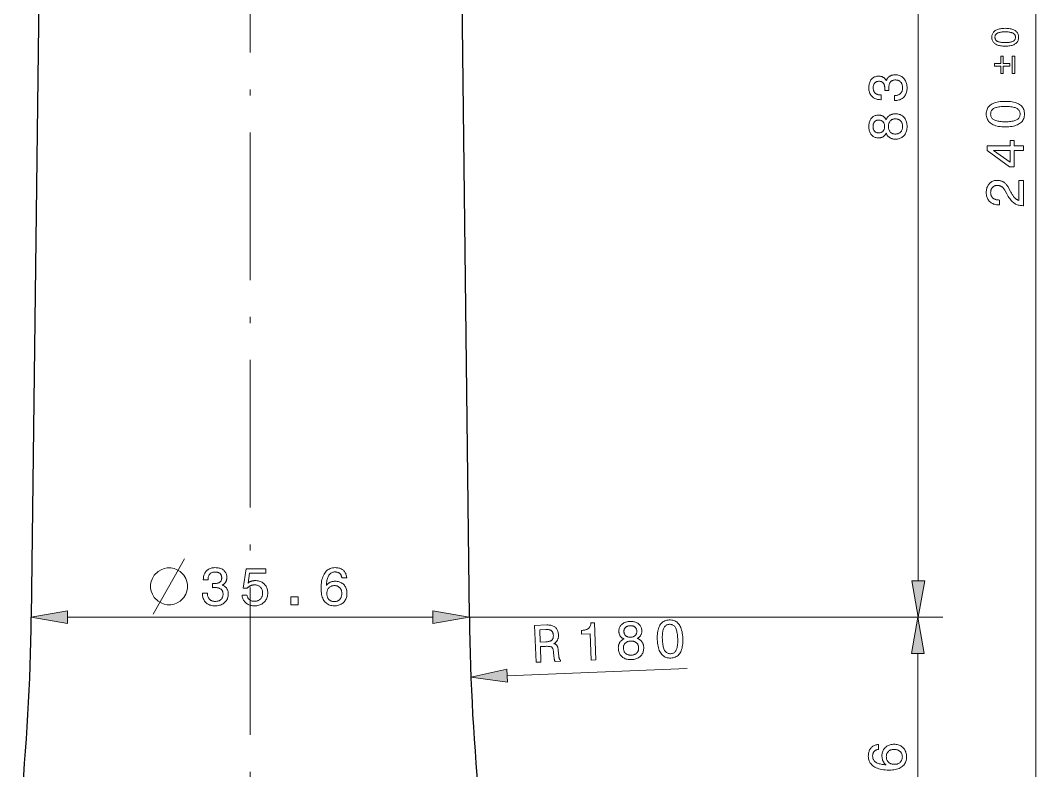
# Model space of a CAD drawing. Extents: x 0 to 297, y 0 to 562.
# Drawn here: x 133.8 to 216.3, y 188.7 to 249.7 of the extents above; entities that cross this region are included whole.
import ezdxf

# ---------------------------------------------------------------- set-up
doc = ezdxf.new("R2010")
doc.units = 0
doc.linetypes.add('DASHDOT', pattern=[18.5, 12, -3, 0.5, -3])

msp = doc.modelspace()

# ---------------------------------------------------------------- linework, layer by layer
at = {"color": 7, "linetype": 'DASHDOT', "lineweight": 13}
msp.add_line((152.481, 370.083), (152.481, 119.503), dxfattribs=at)
at = {"color": 7, "lineweight": 13}
for p, q in [((216.307, 128.124), (216.307, 362.215)), ((206.766, 204.124), (206.766, 281.215)), ((137.636, 201.17), (167.327, 201.17)), ((170.281, 201.17), (208.766, 201.17)), ((170.281, 201.17), (208.725, 201.17)), ((206.725, 178.124), (206.725, 198.215))]:
    msp.add_line(p, q, dxfattribs=at)
at = {"color": 7, "lineweight": 30}
for p, q in [((135.681, 284.17), (134.681, 201.17)), ((169.281, 284.17), (170.281, 201.17))]:
    msp.add_line(p, q, dxfattribs=at)
at = {"color": 7, "lineweight": 13, "ltscale": 0.366083}
msp.add_line((173.359, 196.401), (187.991, 196.975), dxfattribs=at)
at = {"color": 7, "lineweight": 13}
for points in [[(213.833, 247.6), (213.729, 247.602), (213.63, 247.608), (213.536, 247.617), (213.447, 247.63), (213.363, 247.647), (213.285, 247.667), (213.211, 247.691), (213.143, 247.719), (213.08, 247.751), (213.022, 247.786), (212.969, 247.825), (212.921, 247.867), (212.88, 247.913), (212.844, 247.962), (212.813, 248.015), (212.788, 248.07), (212.768, 248.13), (212.755, 248.192), (212.746, 248.258), (212.743, 248.328), (212.746, 248.398), (212.754, 248.464), (212.768, 248.527), (212.788, 248.587), (212.812, 248.643), (212.843, 248.695), (212.879, 248.744), (212.92, 248.79), (212.967, 248.832), (213.019, 248.87), (213.077, 248.905), (213.14, 248.936), (213.208, 248.964), (213.282, 248.988), (213.361, 249.008), (213.445, 249.025), (213.534, 249.037), (213.628, 249.047), (213.728, 249.052), (213.833, 249.054), (213.937, 249.052), (214.036, 249.047), (214.13, 249.037), (214.219, 249.025), (214.303, 249.008), (214.381, 248.988), (214.455, 248.964), (214.523, 248.936), (214.585, 248.905), (214.643, 248.87), (214.695, 248.832), (214.742, 248.79), (214.783, 248.744), (214.818, 248.695), (214.849, 248.643), (214.873, 248.587), (214.893, 248.527), (214.906, 248.464), (214.914, 248.398), (214.917, 248.328), (214.914, 248.258), (214.906, 248.192), (214.892, 248.13), (214.873, 248.07), (214.848, 248.015), (214.818, 247.962), (214.782, 247.913), (214.741, 247.867), (214.694, 247.825), (214.641, 247.786), (214.584, 247.751), (214.521, 247.719), (214.453, 247.691), (214.379, 247.667), (214.301, 247.647), (214.218, 247.63), (214.129, 247.617), (214.035, 247.608), (213.937, 247.602)], [(213.833, 247.89), (213.917, 247.891), (213.997, 247.894), (214.072, 247.899), (214.142, 247.907), (214.208, 247.916), (214.27, 247.928), (214.326, 247.942), (214.378, 247.958), (214.425, 247.976), (214.468, 247.996), (214.506, 248.018), (214.54, 248.043), (214.571, 248.07), (214.597, 248.1), (214.619, 248.132), (214.637, 248.166), (214.651, 248.203), (214.661, 248.242), (214.667, 248.284), (214.669, 248.328), (214.667, 248.372), (214.661, 248.414), (214.651, 248.453), (214.637, 248.49), (214.62, 248.524), (214.598, 248.556), (214.572, 248.586), (214.542, 248.613), (214.508, 248.637), (214.47, 248.659), (214.428, 248.679), (214.381, 248.697), (214.329, 248.712), (214.272, 248.726), (214.211, 248.737), (214.145, 248.747), (214.074, 248.754), (213.998, 248.759), (213.918, 248.762), (213.833, 248.763), (213.747, 248.762), (213.666, 248.759), (213.59, 248.754), (213.519, 248.747), (213.453, 248.737), (213.391, 248.726), (213.335, 248.712), (213.283, 248.697), (213.236, 248.679), (213.194, 248.659), (213.156, 248.637), (213.122, 248.613), (213.092, 248.586), (213.066, 248.556), (213.044, 248.524), (213.026, 248.49), (213.012, 248.453), (213.002, 248.414), (212.996, 248.372), (212.994, 248.328), (212.996, 248.284), (213.002, 248.242), (213.012, 248.203), (213.027, 248.166), (213.045, 248.132), (213.067, 248.1), (213.093, 248.07), (213.123, 248.043), (213.158, 248.018), (213.196, 247.996), (213.238, 247.976), (213.286, 247.958), (213.338, 247.942), (213.394, 247.928), (213.456, 247.916), (213.522, 247.907), (213.592, 247.899), (213.668, 247.894), (213.748, 247.891)], [(214.199, 245.984), (213.675, 245.984), (213.675, 245.385), (213.47, 245.385), (213.47, 245.984), (212.95, 245.984), (212.95, 246.192), (213.47, 246.192), (213.47, 246.792), (213.675, 246.792), (213.675, 246.192), (214.199, 246.192)], [(214.404, 245.385), (214.404, 246.792), (214.612, 246.792), (214.612, 245.385)], [(204.826, 243.179), (204.826, 243.578), (204.887, 243.581), (204.946, 243.587), (205.002, 243.596), (205.056, 243.609), (205.106, 243.625), (205.154, 243.644), (205.199, 243.666), (205.24, 243.691), (205.28, 243.72), (205.316, 243.752), (205.349, 243.787), (205.378, 243.824), (205.404, 243.864), (205.427, 243.907), (205.446, 243.953), (205.462, 244.001), (205.474, 244.052), (205.483, 244.106), (205.488, 244.162), (205.49, 244.221), (205.488, 244.279), (205.483, 244.334), (205.475, 244.387), (205.464, 244.437), (205.45, 244.485), (205.433, 244.53), (205.412, 244.573), (205.388, 244.613), (205.362, 244.651), (205.332, 244.686), (205.299, 244.718), (205.264, 244.747), (205.226, 244.772), (205.186, 244.794), (205.144, 244.813), (205.099, 244.828), (205.052, 244.84), (205.003, 244.849), (204.951, 244.854), (204.897, 244.855), (204.848, 244.854), (204.801, 244.849), (204.757, 244.84), (204.714, 244.829), (204.674, 244.814), (204.636, 244.795), (204.6, 244.773), (204.567, 244.748), (204.535, 244.72), (204.506, 244.688), (204.48, 244.653), (204.456, 244.615), (204.435, 244.575), (204.416, 244.532), (204.401, 244.486), (204.388, 244.438), (204.379, 244.387), (204.372, 244.333), (204.367, 244.276), (204.366, 244.217), (204.366, 244.208), (204.366, 244.2), (204.366, 244.191), (204.366, 244.182), (204.366, 244.173), (204.367, 244.165), (204.367, 244.156), (204.367, 244.147), (204.368, 244.137), (204.368, 244.128), (204.369, 244.119), (204.369, 244.108), (204.37, 244.098), (204.37, 244.086), (204.371, 244.074), (204.371, 244.062), (204.372, 244.049), (204.373, 244.035), (204.374, 244.021), (204.374, 244.006), (204.035, 244.006), (204.035, 244.015), (204.036, 244.024), (204.036, 244.033), (204.036, 244.042), (204.037, 244.051), (204.037, 244.06), (204.037, 244.069), (204.038, 244.077), (204.038, 244.086), (204.038, 244.094), (204.038, 244.103), (204.039, 244.111), (204.039, 244.119), (204.039, 244.127), (204.039, 244.135), (204.039, 244.143), (204.039, 244.15), (204.039, 244.158), (204.039, 244.165), (204.039, 244.172), (204.038, 244.229), (204.035, 244.283), (204.029, 244.333), (204.021, 244.381), (204.01, 244.426), (203.998, 244.467), (203.983, 244.506), (203.966, 244.541), (203.946, 244.574), (203.924, 244.604), (203.9, 244.63), (203.873, 244.654), (203.844, 244.675), (203.813, 244.693), (203.779, 244.709), (203.743, 244.721), (203.704, 244.731), (203.663, 244.738), (203.619, 244.742), (203.573, 244.744), (203.529, 244.742), (203.486, 244.738), (203.446, 244.732), (203.408, 244.722), (203.372, 244.71), (203.338, 244.695), (203.306, 244.677), (203.276, 244.657), (203.249, 244.634), (203.223, 244.608), (203.2, 244.579), (203.179, 244.549), (203.161, 244.515), (203.145, 244.48), (203.132, 244.442), (203.121, 244.402), (203.112, 244.359), (203.106, 244.314), (203.102, 244.267), (203.101, 244.217), (203.103, 244.161), (203.108, 244.108), (203.116, 244.057), (203.127, 244.009), (203.142, 243.965), (203.159, 243.922), (203.181, 243.883), (203.205, 243.846), (203.233, 243.812), (203.263, 243.781), (203.297, 243.753), (203.334, 243.728), (203.374, 243.706), (203.418, 243.686), (203.464, 243.67), (203.513, 243.657), (203.565, 243.646), (203.62, 243.639), (203.679, 243.634), (203.74, 243.633), (203.74, 243.249), (203.71, 243.249), (203.624, 243.252), (203.541, 243.259), (203.462, 243.272), (203.386, 243.29), (203.314, 243.313), (203.246, 243.341), (203.181, 243.375), (203.12, 243.413), (203.062, 243.457), (203.008, 243.505), (202.959, 243.558), (202.914, 243.615), (202.875, 243.675), (202.841, 243.739), (202.812, 243.806), (202.789, 243.877), (202.77, 243.951), (202.757, 244.029), (202.749, 244.111), (202.747, 244.196), (202.749, 244.285), (202.755, 244.371), (202.766, 244.453), (202.781, 244.53), (202.8, 244.604), (202.824, 244.673), (202.851, 244.738), (202.883, 244.799), (202.919, 244.856), (202.96, 244.908), (203.004, 244.956), (203.052, 244.999), (203.103, 245.037), (203.157, 245.07), (203.215, 245.098), (203.276, 245.121), (203.341, 245.138), (203.408, 245.151), (203.48, 245.159), (203.554, 245.161), (203.597, 245.16), (203.639, 245.157), (203.679, 245.153), (203.718, 245.146), (203.756, 245.137), (203.792, 245.127), (203.827, 245.114), (203.861, 245.1), (203.894, 245.083), (203.925, 245.065), (203.955, 245.045), (203.984, 245.023), (204.011, 244.999), (204.037, 244.974), (204.061, 244.946), (204.083, 244.917), (204.105, 244.886), (204.124, 244.853), (204.143, 244.818), (204.159, 244.782), (204.178, 244.829), (204.199, 244.874), (204.221, 244.917), (204.246, 244.957), (204.273, 244.995), (204.301, 245.031), (204.332, 245.064), (204.364, 245.095), (204.399, 245.123), (204.436, 245.15), (204.474, 245.173), (204.514, 245.195), (204.556, 245.214), (204.599, 245.23), (204.645, 245.244), (204.692, 245.255), (204.741, 245.264), (204.791, 245.27), (204.843, 245.274), (204.897, 245.275), (204.982, 245.272), (205.063, 245.263), (205.141, 245.248), (205.216, 245.228), (205.287, 245.201), (205.354, 245.169), (205.419, 245.13), (205.479, 245.086), (205.537, 245.036), (205.591, 244.98), (205.641, 244.919), (205.685, 244.854), (205.724, 244.785), (205.758, 244.713), (205.787, 244.636), (205.81, 244.556), (205.829, 244.472), (205.842, 244.384), (205.85, 244.292), (205.852, 244.196), (205.85, 244.105), (205.841, 244.018), (205.828, 243.934), (205.809, 243.855), (205.784, 243.779), (205.754, 243.707), (205.719, 243.638), (205.678, 243.574), (205.632, 243.513), (205.58, 243.456), (205.524, 243.403), (205.464, 243.356), (205.401, 243.315), (205.334, 243.279), (205.263, 243.249), (205.189, 243.224), (205.111, 243.204), (205.029, 243.191), (204.944, 243.182), (204.855, 243.179)], [(213.844, 241.037), (213.695, 241.04), (213.554, 241.048), (213.42, 241.061), (213.293, 241.08), (213.173, 241.104), (213.061, 241.133), (212.956, 241.168), (212.859, 241.207), (212.768, 241.253), (212.685, 241.303), (212.61, 241.359), (212.542, 241.419), (212.482, 241.484), (212.431, 241.554), (212.387, 241.629), (212.351, 241.709), (212.324, 241.794), (212.304, 241.883), (212.292, 241.978), (212.288, 242.077), (212.292, 242.177), (212.304, 242.272), (212.323, 242.362), (212.351, 242.447), (212.386, 242.527), (212.43, 242.602), (212.481, 242.672), (212.54, 242.737), (212.607, 242.797), (212.682, 242.852), (212.765, 242.901), (212.855, 242.946), (212.952, 242.985), (213.057, 243.02), (213.17, 243.048), (213.289, 243.072), (213.417, 243.09), (213.552, 243.103), (213.694, 243.111), (213.844, 243.114), (213.993, 243.111), (214.135, 243.103), (214.269, 243.09), (214.396, 243.072), (214.516, 243.048), (214.628, 243.02), (214.732, 242.985), (214.829, 242.946), (214.919, 242.901), (215.001, 242.852), (215.076, 242.797), (215.142, 242.737), (215.201, 242.672), (215.252, 242.602), (215.295, 242.527), (215.33, 242.447), (215.358, 242.362), (215.377, 242.272), (215.389, 242.177), (215.393, 242.077), (215.389, 241.978), (215.377, 241.883), (215.358, 241.794), (215.33, 241.709), (215.295, 241.629), (215.251, 241.554), (215.2, 241.484), (215.141, 241.419), (215.074, 241.359), (214.999, 241.303), (214.916, 241.253), (214.827, 241.207), (214.729, 241.168), (214.625, 241.133), (214.513, 241.104), (214.394, 241.08), (214.267, 241.061), (214.133, 241.048), (213.992, 241.04)], [(213.844, 241.451), (213.964, 241.452), (214.078, 241.457), (214.186, 241.464), (214.286, 241.475), (214.38, 241.489), (214.468, 241.505), (214.549, 241.525), (214.623, 241.548), (214.69, 241.574), (214.751, 241.602), (214.806, 241.634), (214.855, 241.67), (214.898, 241.709), (214.935, 241.751), (214.967, 241.797), (214.993, 241.846), (215.013, 241.899), (215.027, 241.955), (215.036, 242.014), (215.039, 242.077), (215.036, 242.14), (215.028, 242.2), (215.013, 242.256), (214.993, 242.308), (214.968, 242.357), (214.937, 242.403), (214.9, 242.445), (214.857, 242.484), (214.808, 242.519), (214.754, 242.55), (214.694, 242.578), (214.627, 242.604), (214.553, 242.626), (214.472, 242.645), (214.384, 242.661), (214.29, 242.675), (214.189, 242.685), (214.08, 242.693), (213.965, 242.697), (213.844, 242.699), (213.721, 242.697), (213.606, 242.693), (213.498, 242.685), (213.396, 242.675), (213.301, 242.661), (213.213, 242.645), (213.132, 242.626), (213.058, 242.604), (212.991, 242.578), (212.931, 242.55), (212.877, 242.519), (212.828, 242.484), (212.786, 242.445), (212.749, 242.403), (212.717, 242.357), (212.692, 242.308), (212.672, 242.256), (212.658, 242.2), (212.649, 242.14), (212.646, 242.077), (212.649, 242.014), (212.658, 241.955), (212.672, 241.899), (212.692, 241.846), (212.718, 241.797), (212.75, 241.751), (212.787, 241.709), (212.83, 241.67), (212.879, 241.634), (212.934, 241.602), (212.995, 241.574), (213.062, 241.548), (213.137, 241.525), (213.218, 241.505), (213.305, 241.489), (213.4, 241.475), (213.501, 241.464), (213.608, 241.457), (213.723, 241.452)], [(204.151, 240.534), (204.132, 240.495), (204.112, 240.458), (204.091, 240.424), (204.068, 240.391), (204.044, 240.36), (204.019, 240.332), (203.992, 240.305), (203.964, 240.28), (203.935, 240.257), (203.904, 240.236), (203.872, 240.218), (203.839, 240.201), (203.804, 240.186), (203.768, 240.173), (203.73, 240.162), (203.691, 240.153), (203.651, 240.146), (203.609, 240.141), (203.565, 240.138), (203.521, 240.137), (203.453, 240.14), (203.388, 240.148), (203.326, 240.161), (203.266, 240.179), (203.209, 240.202), (203.154, 240.23), (203.102, 240.264), (203.053, 240.303), (203.006, 240.346), (202.962, 240.396), (202.921, 240.449), (202.884, 240.505), (202.852, 240.565), (202.824, 240.627), (202.801, 240.693), (202.781, 240.762), (202.766, 240.834), (202.755, 240.909), (202.749, 240.988), (202.747, 241.069), (202.749, 241.151), (202.755, 241.23), (202.766, 241.305), (202.781, 241.377), (202.801, 241.446), (202.824, 241.512), (202.852, 241.575), (202.884, 241.634), (202.921, 241.69), (202.962, 241.743), (203.006, 241.791), (203.053, 241.835), (203.102, 241.873), (203.154, 241.907), (203.209, 241.935), (203.266, 241.958), (203.326, 241.976), (203.388, 241.989), (203.453, 241.996), (203.521, 241.999), (203.566, 241.998), (203.61, 241.995), (203.652, 241.99), (203.693, 241.983), (203.732, 241.975), (203.77, 241.964), (203.806, 241.951), (203.841, 241.937), (203.874, 241.92), (203.906, 241.902), (203.937, 241.881), (203.966, 241.859), (203.994, 241.834), (204.02, 241.808), (204.046, 241.779), (204.069, 241.748), (204.092, 241.715), (204.113, 241.681), (204.133, 241.644), (204.151, 241.605), (204.17, 241.653), (204.192, 241.698), (204.215, 241.742), (204.241, 241.783), (204.268, 241.821), (204.298, 241.857), (204.329, 241.891), (204.363, 241.922), (204.398, 241.95), (204.436, 241.977), (204.475, 242.001), (204.516, 242.022), (204.558, 242.041), (204.603, 242.057), (204.649, 242.071), (204.697, 242.082), (204.746, 242.091), (204.798, 242.097), (204.851, 242.101), (204.906, 242.102), (204.99, 242.099), (205.072, 242.091), (205.149, 242.077), (205.223, 242.057), (205.294, 242.032), (205.361, 242.002), (205.425, 241.965), (205.485, 241.923), (205.542, 241.876), (205.595, 241.823), (205.644, 241.765), (205.688, 241.703), (205.726, 241.638), (205.76, 241.568), (205.788, 241.495), (205.811, 241.417), (205.829, 241.336), (205.842, 241.251), (205.85, 241.162), (205.852, 241.069), (205.85, 240.976), (205.842, 240.887), (205.829, 240.802), (205.811, 240.721), (205.788, 240.644), (205.76, 240.57), (205.726, 240.501), (205.688, 240.436), (205.644, 240.374), (205.595, 240.316), (205.542, 240.264), (205.485, 240.216), (205.425, 240.175), (205.361, 240.138), (205.294, 240.108), (205.223, 240.083), (205.149, 240.063), (205.072, 240.049), (204.99, 240.041), (204.906, 240.038), (204.851, 240.039), (204.798, 240.043), (204.746, 240.049), (204.697, 240.058), (204.649, 240.07), (204.603, 240.083), (204.558, 240.1), (204.516, 240.118), (204.475, 240.14), (204.436, 240.164), (204.398, 240.19), (204.363, 240.219), (204.329, 240.25), (204.298, 240.283), (204.268, 240.319), (204.241, 240.357), (204.215, 240.398), (204.192, 240.441), (204.17, 240.486)], [(203.554, 240.548), (203.596, 240.55), (203.637, 240.554), (203.676, 240.561), (203.713, 240.571), (203.748, 240.584), (203.782, 240.6), (203.814, 240.618), (203.844, 240.639), (203.873, 240.664), (203.9, 240.691), (203.925, 240.72), (203.947, 240.751), (203.967, 240.785), (203.984, 240.82), (203.998, 240.856), (204.01, 240.895), (204.019, 240.936), (204.026, 240.978), (204.029, 241.023), (204.031, 241.069), (204.029, 241.116), (204.026, 241.161), (204.019, 241.203), (204.01, 241.244), (203.998, 241.283), (203.984, 241.32), (203.967, 241.356), (203.947, 241.389), (203.925, 241.42), (203.9, 241.45), (203.873, 241.477), (203.844, 241.501), (203.814, 241.522), (203.782, 241.541), (203.748, 241.556), (203.713, 241.569), (203.676, 241.579), (203.637, 241.586), (203.596, 241.591), (203.554, 241.592), (203.512, 241.591), (203.472, 241.586), (203.434, 241.579), (203.397, 241.57), (203.362, 241.557), (203.329, 241.542), (203.298, 241.524), (203.269, 241.503), (203.242, 241.479), (203.216, 241.453), (203.193, 241.424), (203.172, 241.393), (203.153, 241.36), (203.137, 241.325), (203.123, 241.287), (203.112, 241.248), (203.104, 241.206), (203.098, 241.163), (203.094, 241.117), (203.093, 241.069), (203.094, 241.022), (203.098, 240.976), (203.104, 240.933), (203.112, 240.892), (203.123, 240.853), (203.137, 240.815), (203.153, 240.78), (203.172, 240.747), (203.193, 240.716), (203.216, 240.688), (203.242, 240.661), (203.269, 240.637), (203.298, 240.617), (203.329, 240.598), (203.362, 240.583), (203.397, 240.571), (203.434, 240.561), (203.472, 240.554), (203.512, 240.55)], [(204.897, 240.454), (204.951, 240.455), (205.002, 240.46), (205.051, 240.468), (205.098, 240.48), (205.143, 240.495), (205.185, 240.513), (205.225, 240.535), (205.262, 240.559), (205.297, 240.588), (205.33, 240.619), (205.361, 240.653), (205.388, 240.69), (205.412, 240.729), (205.432, 240.77), (205.45, 240.814), (205.464, 240.861), (205.475, 240.909), (205.483, 240.96), (205.488, 241.013), (205.49, 241.069), (205.488, 241.125), (205.483, 241.179), (205.475, 241.23), (205.464, 241.279), (205.45, 241.326), (205.432, 241.37), (205.412, 241.411), (205.388, 241.45), (205.361, 241.487), (205.33, 241.521), (205.297, 241.553), (205.262, 241.581), (205.225, 241.606), (205.185, 241.627), (205.143, 241.645), (205.098, 241.66), (205.051, 241.672), (205.002, 241.68), (204.951, 241.685), (204.897, 241.687), (204.847, 241.685), (204.799, 241.68), (204.754, 241.672), (204.71, 241.661), (204.669, 241.646), (204.629, 241.628), (204.592, 241.606), (204.557, 241.582), (204.524, 241.554), (204.494, 241.522), (204.465, 241.488), (204.44, 241.452), (204.418, 241.413), (204.398, 241.371), (204.382, 241.327), (204.369, 241.28), (204.358, 241.231), (204.351, 241.18), (204.346, 241.126), (204.345, 241.069), (204.346, 241.013), (204.351, 240.959), (204.358, 240.908), (204.369, 240.859), (204.382, 240.813), (204.398, 240.769), (204.418, 240.728), (204.44, 240.689), (204.465, 240.652), (204.494, 240.618), (204.524, 240.587), (204.557, 240.559), (204.592, 240.534), (204.629, 240.513), (204.669, 240.495), (204.71, 240.48), (204.754, 240.468), (204.799, 240.46), (204.847, 240.455)], [(215.307, 239.117), (214.565, 239.117), (214.565, 237.799), (214.185, 237.799), (212.374, 239.113), (212.374, 239.505), (214.219, 239.505), (214.219, 239.933), (214.565, 239.933), (214.565, 239.505), (215.307, 239.505)], [(214.219, 238.162), (214.219, 239.117), (212.876, 239.117)], [(215.307, 234.628), (215.294, 234.628), (215.207, 234.63), (215.122, 234.637), (215.04, 234.647), (214.962, 234.661), (214.886, 234.68), (214.813, 234.703), (214.743, 234.73), (214.676, 234.761), (214.612, 234.796), (214.551, 234.835), (214.491, 234.88), (214.432, 234.931), (214.372, 234.989), (214.313, 235.054), (214.254, 235.125), (214.195, 235.203), (214.136, 235.287), (214.077, 235.379), (214.018, 235.477), (213.96, 235.581), (213.82, 235.836), (213.795, 235.881), (213.769, 235.923), (213.743, 235.963), (213.716, 236), (213.688, 236.035), (213.66, 236.067), (213.631, 236.097), (213.602, 236.124), (213.572, 236.149), (213.541, 236.172), (213.51, 236.192), (213.477, 236.21), (213.443, 236.225), (213.409, 236.239), (213.373, 236.251), (213.336, 236.26), (213.298, 236.268), (213.259, 236.273), (213.219, 236.276), (213.177, 236.277), (213.131, 236.275), (213.086, 236.27), (213.043, 236.262), (213.002, 236.251), (212.962, 236.236), (212.925, 236.218), (212.889, 236.197), (212.855, 236.172), (212.823, 236.145), (212.793, 236.114), (212.765, 236.08), (212.74, 236.044), (212.718, 236.006), (212.699, 235.965), (212.683, 235.923), (212.67, 235.878), (212.659, 235.831), (212.652, 235.781), (212.648, 235.73), (212.646, 235.676), (212.648, 235.623), (212.654, 235.572), (212.663, 235.523), (212.676, 235.477), (212.693, 235.433), (212.713, 235.391), (212.737, 235.352), (212.765, 235.315), (212.796, 235.28), (212.832, 235.247), (212.87, 235.217), (212.911, 235.191), (212.956, 235.167), (213.002, 235.147), (213.052, 235.129), (213.104, 235.115), (213.16, 235.104), (213.218, 235.096), (213.278, 235.092), (213.342, 235.09), (213.378, 235.09), (213.378, 234.698), (213.317, 234.698), (213.224, 234.701), (213.135, 234.709), (213.05, 234.722), (212.969, 234.741), (212.891, 234.765), (212.818, 234.795), (212.749, 234.83), (212.684, 234.871), (212.622, 234.917), (212.565, 234.968), (212.512, 235.024), (212.465, 235.083), (212.424, 235.147), (212.388, 235.214), (212.357, 235.286), (212.332, 235.361), (212.313, 235.44), (212.299, 235.522), (212.291, 235.609), (212.288, 235.699), (212.29, 235.786), (212.298, 235.87), (212.31, 235.95), (212.327, 236.026), (212.349, 236.1), (212.377, 236.17), (212.409, 236.236), (212.446, 236.299), (212.488, 236.359), (212.534, 236.415), (212.585, 236.467), (212.639, 236.513), (212.696, 236.554), (212.756, 236.59), (212.82, 236.62), (212.886, 236.644), (212.955, 236.664), (213.028, 236.677), (213.103, 236.685), (213.182, 236.688), (213.243, 236.687), (213.303, 236.682), (213.361, 236.674), (213.417, 236.662), (213.472, 236.648), (213.526, 236.63), (213.578, 236.61), (213.628, 236.586), (213.677, 236.558), (213.725, 236.528), (213.77, 236.494), (213.815, 236.457), (213.859, 236.417), (213.901, 236.373), (213.942, 236.326), (213.982, 236.275), (214.02, 236.221), (214.057, 236.164), (214.093, 236.103), (214.128, 236.039), (214.257, 235.786), (214.294, 235.716), (214.33, 235.65), (214.366, 235.588), (214.401, 235.53), (214.436, 235.476), (214.469, 235.426), (214.502, 235.381), (214.534, 235.339), (214.566, 235.302), (214.596, 235.268), (214.627, 235.238), (214.658, 235.21), (214.691, 235.184), (214.723, 235.16), (214.757, 235.138), (214.791, 235.118), (214.826, 235.101), (214.862, 235.085), (214.899, 235.072), (214.936, 235.061), (214.936, 236.688), (215.307, 236.688)], [(146.032, 205.17), (145.732, 205.17), (145.482, 205.12), (145.232, 205.02), (144.982, 204.87), (144.682, 204.57), (144.532, 204.32), (144.432, 204.07), (144.382, 203.82), (144.382, 203.52), (144.432, 203.27), (144.532, 203.02), (144.682, 202.77), (144.982, 202.47), (145.232, 202.32), (145.482, 202.22), (145.732, 202.17), (146.032, 202.17), (146.282, 202.22), (146.532, 202.32), (146.782, 202.47), (147.082, 202.77), (147.232, 203.02), (147.332, 203.27), (147.382, 203.52), (147.382, 203.82), (147.332, 204.07), (147.232, 204.32), (147.082, 204.57), (146.782, 204.87), (146.532, 205.02), (146.282, 205.12)], [(148.593, 203.11), (148.992, 203.11), (148.994, 203.048), (149.001, 202.989), (149.01, 202.933), (149.022, 202.88), (149.038, 202.83), (149.057, 202.782), (149.079, 202.737), (149.105, 202.695), (149.134, 202.656), (149.166, 202.62), (149.2, 202.587), (149.238, 202.557), (149.278, 202.531), (149.321, 202.509), (149.367, 202.49), (149.415, 202.474), (149.466, 202.462), (149.519, 202.453), (149.576, 202.448), (149.635, 202.446), (149.692, 202.448), (149.748, 202.452), (149.8, 202.46), (149.851, 202.471), (149.898, 202.486), (149.944, 202.503), (149.986, 202.524), (150.027, 202.547), (150.064, 202.574), (150.099, 202.604), (150.132, 202.637), (150.161, 202.672), (150.186, 202.71), (150.208, 202.75), (150.227, 202.792), (150.242, 202.836), (150.254, 202.883), (150.262, 202.933), (150.267, 202.984), (150.269, 203.038), (150.267, 203.088), (150.262, 203.134), (150.254, 203.179), (150.242, 203.221), (150.227, 203.262), (150.209, 203.3), (150.187, 203.335), (150.162, 203.369), (150.133, 203.4), (150.102, 203.43), (150.067, 203.456), (150.029, 203.48), (149.989, 203.501), (149.946, 203.519), (149.9, 203.535), (149.851, 203.547), (149.8, 203.557), (149.746, 203.564), (149.69, 203.568), (149.63, 203.57), (149.622, 203.57), (149.613, 203.57), (149.605, 203.57), (149.596, 203.569), (149.587, 203.569), (149.578, 203.569), (149.569, 203.569), (149.56, 203.568), (149.551, 203.568), (149.542, 203.568), (149.532, 203.567), (149.522, 203.567), (149.511, 203.566), (149.5, 203.566), (149.488, 203.565), (149.476, 203.564), (149.462, 203.564), (149.449, 203.563), (149.434, 203.562), (149.42, 203.561), (149.42, 203.901), (149.429, 203.9), (149.438, 203.9), (149.447, 203.9), (149.456, 203.899), (149.465, 203.899), (149.474, 203.899), (149.482, 203.898), (149.491, 203.898), (149.5, 203.898), (149.508, 203.898), (149.516, 203.897), (149.525, 203.897), (149.533, 203.897), (149.541, 203.897), (149.549, 203.897), (149.556, 203.897), (149.564, 203.897), (149.572, 203.897), (149.579, 203.897), (149.586, 203.897), (149.643, 203.898), (149.696, 203.901), (149.747, 203.907), (149.795, 203.915), (149.839, 203.925), (149.881, 203.938), (149.92, 203.953), (149.955, 203.97), (149.988, 203.99), (150.017, 204.011), (150.044, 204.036), (150.068, 204.062), (150.089, 204.091), (150.107, 204.123), (150.122, 204.157), (150.135, 204.193), (150.145, 204.232), (150.152, 204.273), (150.156, 204.316), (150.157, 204.362), (150.156, 204.407), (150.152, 204.449), (150.145, 204.49), (150.136, 204.528), (150.123, 204.564), (150.108, 204.598), (150.091, 204.63), (150.07, 204.659), (150.047, 204.687), (150.021, 204.712), (149.993, 204.736), (149.962, 204.756), (149.929, 204.775), (149.894, 204.791), (149.856, 204.804), (149.815, 204.815), (149.773, 204.824), (149.728, 204.83), (149.68, 204.833), (149.63, 204.835), (149.574, 204.833), (149.521, 204.828), (149.471, 204.82), (149.423, 204.809), (149.378, 204.794), (149.336, 204.776), (149.297, 204.755), (149.26, 204.731), (149.226, 204.703), (149.195, 204.672), (149.167, 204.638), (149.142, 204.601), (149.119, 204.561), (149.1, 204.518), (149.084, 204.472), (149.07, 204.423), (149.06, 204.371), (149.052, 204.315), (149.048, 204.257), (149.046, 204.196), (148.663, 204.196), (148.663, 204.225), (148.665, 204.312), (148.673, 204.395), (148.686, 204.474), (148.704, 204.549), (148.727, 204.621), (148.755, 204.69), (148.788, 204.754), (148.827, 204.816), (148.87, 204.873), (148.919, 204.927), (148.972, 204.977), (149.028, 205.022), (149.089, 205.061), (149.152, 205.095), (149.22, 205.124), (149.29, 205.147), (149.365, 205.165), (149.443, 205.178), (149.524, 205.186), (149.609, 205.189), (149.699, 205.187), (149.785, 205.18), (149.866, 205.17), (149.944, 205.155), (150.017, 205.136), (150.086, 205.112), (150.151, 205.085), (150.212, 205.053), (150.269, 205.016), (150.322, 204.976), (150.37, 204.932), (150.413, 204.884), (150.451, 204.833), (150.484, 204.779), (150.512, 204.721), (150.534, 204.66), (150.552, 204.595), (150.565, 204.527), (150.572, 204.456), (150.575, 204.381), (150.574, 204.339), (150.571, 204.297), (150.566, 204.257), (150.56, 204.218), (150.551, 204.18), (150.54, 204.144), (150.528, 204.108), (150.513, 204.074), (150.497, 204.042), (150.479, 204.01), (150.459, 203.98), (150.437, 203.952), (150.413, 203.925), (150.388, 203.899), (150.36, 203.875), (150.331, 203.852), (150.3, 203.831), (150.267, 203.811), (150.232, 203.793), (150.195, 203.776), (150.243, 203.758), (150.288, 203.737), (150.33, 203.714), (150.371, 203.69), (150.409, 203.663), (150.444, 203.634), (150.477, 203.604), (150.508, 203.571), (150.537, 203.537), (150.563, 203.5), (150.587, 203.462), (150.608, 203.422), (150.627, 203.38), (150.644, 203.336), (150.657, 203.291), (150.669, 203.244), (150.677, 203.195), (150.684, 203.145), (150.687, 203.092), (150.689, 203.038), (150.686, 202.954), (150.677, 202.872), (150.662, 202.795), (150.641, 202.72), (150.615, 202.649), (150.582, 202.581), (150.544, 202.517), (150.5, 202.456), (150.45, 202.399), (150.394, 202.345), (150.333, 202.295), (150.268, 202.251), (150.199, 202.212), (150.126, 202.178), (150.05, 202.149), (149.97, 202.125), (149.885, 202.107), (149.797, 202.094), (149.705, 202.086), (149.609, 202.083), (149.518, 202.086), (149.431, 202.094), (149.348, 202.108), (149.268, 202.127), (149.192, 202.151), (149.12, 202.181), (149.052, 202.217), (148.987, 202.258), (148.926, 202.304), (148.869, 202.355), (148.817, 202.412), (148.77, 202.471), (148.728, 202.535), (148.693, 202.602), (148.662, 202.673), (148.637, 202.747), (148.618, 202.825), (148.604, 202.907), (148.596, 202.992), (148.593, 203.081)], [(151.81, 202.952), (152.211, 202.952), (152.219, 202.906), (152.23, 202.863), (152.243, 202.821), (152.259, 202.781), (152.278, 202.744), (152.298, 202.708), (152.321, 202.675), (152.347, 202.643), (152.375, 202.614), (152.406, 202.586), (152.439, 202.561), (152.473, 202.539), (152.509, 202.519), (152.547, 202.502), (152.587, 202.487), (152.628, 202.476), (152.672, 202.466), (152.717, 202.46), (152.763, 202.456), (152.812, 202.455), (152.871, 202.456), (152.928, 202.462), (152.982, 202.471), (153.034, 202.484), (153.084, 202.5), (153.131, 202.521), (153.176, 202.544), (153.218, 202.572), (153.259, 202.603), (153.297, 202.638), (153.331, 202.676), (153.363, 202.716), (153.39, 202.758), (153.414, 202.803), (153.434, 202.85), (153.451, 202.9), (153.463, 202.952), (153.473, 203.006), (153.478, 203.062), (153.48, 203.121), (153.478, 203.181), (153.473, 203.238), (153.464, 203.293), (153.451, 203.345), (153.435, 203.395), (153.415, 203.443), (153.391, 203.488), (153.364, 203.53), (153.333, 203.57), (153.299, 203.608), (153.261, 203.642), (153.221, 203.673), (153.179, 203.7), (153.134, 203.724), (153.086, 203.744), (153.036, 203.76), (152.984, 203.773), (152.929, 203.782), (152.872, 203.787), (152.812, 203.789), (152.777, 203.788), (152.743, 203.786), (152.709, 203.783), (152.677, 203.778), (152.644, 203.772), (152.613, 203.764), (152.582, 203.755), (152.551, 203.744), (152.521, 203.733), (152.492, 203.719), (152.464, 203.705), (152.436, 203.689), (152.409, 203.672), (152.383, 203.653), (152.357, 203.633), (152.332, 203.612), (152.308, 203.589), (152.285, 203.565), (152.262, 203.54), (152.24, 203.513), (151.897, 203.513), (152.133, 205.102), (153.735, 205.102), (153.735, 204.748), (152.422, 204.748), (152.301, 203.941), (152.323, 203.959), (152.346, 203.977), (152.37, 203.994), (152.394, 204.009), (152.419, 204.024), (152.445, 204.038), (152.471, 204.051), (152.498, 204.064), (152.527, 204.075), (152.556, 204.085), (152.585, 204.095), (152.615, 204.103), (152.646, 204.11), (152.677, 204.117), (152.709, 204.122), (152.741, 204.127), (152.774, 204.13), (152.807, 204.133), (152.841, 204.134), (152.875, 204.135), (152.965, 204.132), (153.052, 204.124), (153.136, 204.11), (153.215, 204.091), (153.292, 204.066), (153.364, 204.036), (153.433, 204), (153.498, 203.959), (153.56, 203.913), (153.618, 203.861), (153.672, 203.804), (153.719, 203.744), (153.762, 203.681), (153.798, 203.614), (153.829, 203.544), (153.854, 203.47), (153.874, 203.393), (153.888, 203.313), (153.897, 203.229), (153.9, 203.142), (153.897, 203.049), (153.888, 202.96), (153.873, 202.875), (153.852, 202.793), (153.825, 202.714), (153.792, 202.64), (153.753, 202.568), (153.709, 202.501), (153.658, 202.437), (153.601, 202.377), (153.54, 202.321), (153.475, 202.271), (153.406, 202.227), (153.334, 202.189), (153.258, 202.157), (153.178, 202.13), (153.095, 202.11), (153.009, 202.095), (152.918, 202.086), (152.824, 202.083), (152.741, 202.086), (152.661, 202.093), (152.583, 202.105), (152.508, 202.122), (152.437, 202.143), (152.368, 202.17), (152.302, 202.201), (152.239, 202.237), (152.179, 202.277), (152.121, 202.323), (152.068, 202.372), (152.019, 202.424), (151.976, 202.48), (151.937, 202.538), (151.904, 202.6), (151.875, 202.664), (151.852, 202.732), (151.833, 202.802), (151.819, 202.876)], [(160.313, 204.358), (159.916, 204.358), (159.911, 204.404), (159.902, 204.447), (159.892, 204.489), (159.879, 204.528), (159.864, 204.565), (159.847, 204.599), (159.827, 204.632), (159.805, 204.662), (159.781, 204.69), (159.754, 204.716), (159.725, 204.739), (159.694, 204.76), (159.661, 204.778), (159.626, 204.795), (159.589, 204.808), (159.55, 204.819), (159.509, 204.828), (159.465, 204.834), (159.42, 204.838), (159.372, 204.839), (159.308, 204.836), (159.247, 204.828), (159.189, 204.815), (159.134, 204.796), (159.082, 204.771), (159.033, 204.742), (158.987, 204.707), (158.945, 204.666), (158.905, 204.62), (158.869, 204.569), (158.835, 204.512), (158.804, 204.45), (158.777, 204.382), (158.752, 204.309), (158.73, 204.23), (158.711, 204.145), (158.695, 204.055), (158.682, 203.959), (158.671, 203.858), (158.664, 203.751), (158.69, 203.783), (158.717, 203.813), (158.745, 203.841), (158.774, 203.868), (158.805, 203.894), (158.836, 203.918), (158.869, 203.94), (158.902, 203.961), (158.937, 203.98), (158.973, 203.998), (159.01, 204.014), (159.048, 204.028), (159.086, 204.041), (159.126, 204.052), (159.166, 204.061), (159.207, 204.069), (159.249, 204.074), (159.292, 204.079), (159.336, 204.081), (159.381, 204.082), (159.464, 204.079), (159.545, 204.071), (159.622, 204.057), (159.696, 204.038), (159.767, 204.014), (159.834, 203.984), (159.899, 203.948), (159.96, 203.907), (160.018, 203.861), (160.072, 203.809), (160.123, 203.753), (160.168, 203.693), (160.208, 203.63), (160.242, 203.563), (160.272, 203.493), (160.296, 203.419), (160.314, 203.342), (160.327, 203.261), (160.335, 203.177), (160.338, 203.089), (160.335, 203.001), (160.327, 202.917), (160.313, 202.836), (160.293, 202.758), (160.268, 202.684), (160.237, 202.613), (160.2, 202.546), (160.158, 202.481), (160.11, 202.42), (160.057, 202.363), (159.999, 202.31), (159.937, 202.262), (159.872, 202.22), (159.804, 202.184), (159.732, 202.153), (159.656, 202.128), (159.577, 202.109), (159.495, 202.095), (159.409, 202.086), (159.32, 202.083), (159.217, 202.087), (159.119, 202.098), (159.026, 202.116), (158.938, 202.142), (158.854, 202.175), (158.776, 202.215), (158.703, 202.262), (158.634, 202.317), (158.571, 202.379), (158.512, 202.448), (158.459, 202.524), (158.411, 202.607), (158.369, 202.696), (158.333, 202.792), (158.302, 202.894), (158.277, 203.002), (158.257, 203.117), (158.243, 203.238), (158.235, 203.366), (158.232, 203.5), (158.235, 203.658), (158.244, 203.808), (158.259, 203.951), (158.28, 204.086), (158.307, 204.215), (158.339, 204.336), (158.378, 204.449), (158.423, 204.556), (158.474, 204.655), (158.53, 204.747), (158.592, 204.831), (158.659, 204.906), (158.731, 204.972), (158.807, 205.03), (158.888, 205.078), (158.974, 205.118), (159.065, 205.149), (159.161, 205.171), (159.261, 205.184), (159.366, 205.189), (159.45, 205.187), (159.53, 205.18), (159.607, 205.169), (159.68, 205.154), (159.749, 205.135), (159.815, 205.111), (159.877, 205.082), (159.936, 205.05), (159.99, 205.013), (160.042, 204.972), (160.089, 204.927), (160.132, 204.878), (160.17, 204.825), (160.204, 204.769), (160.233, 204.71), (160.258, 204.647), (160.279, 204.58), (160.294, 204.51), (160.306, 204.436)], [(206.245, 204.124), (206.766, 201.17), (207.287, 204.124)], [(159.921, 203.085), (159.919, 203.142), (159.914, 203.197), (159.906, 203.25), (159.895, 203.3), (159.88, 203.348), (159.862, 203.394), (159.841, 203.437), (159.817, 203.478), (159.789, 203.517), (159.758, 203.553), (159.725, 203.586), (159.689, 203.616), (159.652, 203.642), (159.612, 203.665), (159.571, 203.684), (159.527, 203.7), (159.481, 203.712), (159.434, 203.721), (159.384, 203.726), (159.332, 203.728), (159.275, 203.726), (159.219, 203.721), (159.167, 203.712), (159.117, 203.7), (159.069, 203.685), (159.024, 203.666), (158.982, 203.643), (158.942, 203.617), (158.904, 203.588), (158.87, 203.555), (158.838, 203.519), (158.809, 203.481), (158.784, 203.44), (158.762, 203.396), (158.744, 203.35), (158.729, 203.301), (158.717, 203.25), (158.709, 203.196), (158.704, 203.14), (158.702, 203.081), (158.704, 203.022), (158.709, 202.965), (158.717, 202.911), (158.729, 202.859), (158.743, 202.81), (158.762, 202.764), (158.783, 202.72), (158.808, 202.678), (158.836, 202.639), (158.868, 202.602), (158.902, 202.568), (158.938, 202.538), (158.977, 202.512), (159.019, 202.489), (159.062, 202.469), (159.108, 202.453), (159.157, 202.441), (159.207, 202.432), (159.26, 202.427), (159.316, 202.425), (159.368, 202.427), (159.419, 202.432), (159.468, 202.441), (159.515, 202.454), (159.56, 202.471), (159.603, 202.491), (159.643, 202.514), (159.682, 202.542), (159.718, 202.573), (159.753, 202.607), (159.785, 202.645), (159.813, 202.685), (159.838, 202.727), (159.86, 202.771), (159.879, 202.818), (159.894, 202.867), (159.906, 202.918), (159.914, 202.971), (159.919, 203.027)], [(155.78, 202.17), (155.78, 202.813), (156.377, 202.813), (156.377, 202.17)], [(137.636, 201.691), (134.681, 201.17), (137.636, 200.649)], [(167.327, 200.649), (170.281, 201.17), (167.327, 201.691)], [(175.7, 197.493), (175.583, 200.487), (176.584, 200.526), (176.67, 200.527), (176.753, 200.524), (176.831, 200.516), (176.905, 200.504), (176.976, 200.487), (177.042, 200.465), (177.104, 200.44), (177.162, 200.409), (177.216, 200.374), (177.266, 200.335), (177.312, 200.291), (177.353, 200.243), (177.39, 200.19), (177.423, 200.134), (177.451, 200.074), (177.474, 200.009), (177.493, 199.94), (177.507, 199.867), (177.517, 199.79), (177.523, 199.708), (177.524, 199.66), (177.523, 199.613), (177.519, 199.567), (177.514, 199.523), (177.507, 199.48), (177.497, 199.439), (177.486, 199.399), (177.472, 199.36), (177.457, 199.323), (177.439, 199.287), (177.42, 199.253), (177.398, 199.221), (177.374, 199.19), (177.349, 199.16), (177.321, 199.132), (177.292, 199.105), (177.26, 199.08), (177.226, 199.057), (177.191, 199.035), (177.154, 199.015), (177.186, 199.005), (177.216, 198.994), (177.245, 198.982), (177.272, 198.969), (177.297, 198.955), (177.321, 198.939), (177.342, 198.922), (177.362, 198.903), (177.38, 198.884), (177.396, 198.863), (177.41, 198.839), (177.424, 198.813), (177.437, 198.783), (177.449, 198.749), (177.46, 198.713), (177.47, 198.672), (177.48, 198.629), (177.488, 198.582), (177.495, 198.531), (177.502, 198.478), (177.552, 197.992), (177.556, 197.962), (177.56, 197.933), (177.564, 197.905), (177.568, 197.88), (177.573, 197.856), (177.578, 197.834), (177.583, 197.813), (177.589, 197.794), (177.595, 197.777), (177.601, 197.762), (177.608, 197.748), (177.616, 197.734), (177.624, 197.722), (177.632, 197.71), (177.642, 197.699), (177.652, 197.688), (177.663, 197.679), (177.674, 197.67), (177.686, 197.661), (177.698, 197.654), (177.702, 197.572), (177.249, 197.554), (177.243, 197.564), (177.237, 197.575), (177.231, 197.587), (177.225, 197.6), (177.22, 197.614), (177.214, 197.628), (177.209, 197.644), (177.204, 197.661), (177.199, 197.679), (177.195, 197.698), (177.19, 197.717), (177.186, 197.739), (177.181, 197.761), (177.177, 197.785), (177.173, 197.811), (177.169, 197.837), (177.166, 197.865), (177.162, 197.895), (177.158, 197.926), (177.155, 197.958), (177.119, 198.344), (177.112, 198.401), (177.104, 198.453), (177.095, 198.501), (177.083, 198.545), (177.071, 198.585), (177.056, 198.62), (177.041, 198.652), (177.023, 198.679), (177.004, 198.702), (176.984, 198.721), (176.959, 198.737), (176.929, 198.751), (176.892, 198.763), (176.849, 198.772), (176.8, 198.78), (176.745, 198.786), (176.683, 198.79), (176.616, 198.792), (176.542, 198.791), (176.462, 198.789), (176.051, 198.773), (176.101, 197.509)], [(180.182, 197.669), (180.098, 199.801), (179.399, 199.774), (179.387, 200.079), (179.462, 200.085), (179.533, 200.092), (179.6, 200.103), (179.663, 200.116), (179.721, 200.131), (179.776, 200.149), (179.827, 200.169), (179.873, 200.191), (179.916, 200.216), (179.954, 200.244), (179.989, 200.274), (180.021, 200.307), (180.05, 200.344), (180.075, 200.384), (180.097, 200.427), (180.117, 200.473), (180.133, 200.522), (180.146, 200.575), (180.156, 200.631), (180.163, 200.69), (180.455, 200.701), (180.574, 197.684)], [(182.855, 199.39), (182.816, 199.407), (182.778, 199.426), (182.743, 199.446), (182.709, 199.467), (182.678, 199.49), (182.648, 199.514), (182.62, 199.54), (182.594, 199.567), (182.57, 199.595), (182.548, 199.625), (182.528, 199.656), (182.51, 199.689), (182.494, 199.723), (182.48, 199.759), (182.467, 199.796), (182.457, 199.835), (182.448, 199.875), (182.442, 199.916), (182.437, 199.96), (182.434, 200.004), (182.434, 200.072), (182.439, 200.137), (182.45, 200.2), (182.466, 200.26), (182.487, 200.318), (182.513, 200.374), (182.544, 200.427), (182.581, 200.478), (182.623, 200.527), (182.67, 200.573), (182.722, 200.616), (182.777, 200.654), (182.835, 200.689), (182.897, 200.719), (182.961, 200.746), (183.03, 200.768), (183.101, 200.786), (183.176, 200.799), (183.254, 200.809), (183.335, 200.814), (183.417, 200.815), (183.496, 200.812), (183.572, 200.804), (183.644, 200.792), (183.714, 200.775), (183.781, 200.754), (183.844, 200.729), (183.905, 200.699), (183.962, 200.664), (184.017, 200.626), (184.067, 200.583), (184.112, 200.538), (184.153, 200.49), (184.188, 200.44), (184.218, 200.386), (184.244, 200.33), (184.264, 200.271), (184.279, 200.209), (184.289, 200.145), (184.294, 200.077), (184.295, 200.032), (184.294, 199.988), (184.291, 199.946), (184.286, 199.905), (184.278, 199.865), (184.269, 199.827), (184.258, 199.79), (184.245, 199.755), (184.23, 199.721), (184.213, 199.688), (184.193, 199.657), (184.172, 199.627), (184.149, 199.598), (184.123, 199.57), (184.095, 199.544), (184.066, 199.519), (184.034, 199.496), (184, 199.473), (183.963, 199.452), (183.925, 199.432), (183.974, 199.414), (184.021, 199.395), (184.065, 199.373), (184.107, 199.349), (184.146, 199.323), (184.183, 199.295), (184.218, 199.265), (184.25, 199.233), (184.28, 199.199), (184.308, 199.162), (184.334, 199.124), (184.356, 199.084), (184.377, 199.042), (184.395, 198.998), (184.411, 198.953), (184.424, 198.905), (184.434, 198.856), (184.443, 198.805), (184.449, 198.752), (184.452, 198.697), (184.452, 198.613), (184.447, 198.531), (184.436, 198.453), (184.42, 198.378), (184.397, 198.307), (184.369, 198.238), (184.336, 198.173), (184.296, 198.111), (184.251, 198.053), (184.2, 197.998), (184.144, 197.947), (184.084, 197.9), (184.02, 197.859), (183.952, 197.823), (183.88, 197.792), (183.803, 197.766), (183.723, 197.745), (183.638, 197.728), (183.55, 197.717), (183.457, 197.711), (183.364, 197.71), (183.275, 197.714), (183.189, 197.724), (183.107, 197.739), (183.029, 197.759), (182.955, 197.784), (182.884, 197.815), (182.817, 197.851), (182.754, 197.892), (182.695, 197.939), (182.64, 197.99), (182.59, 198.044), (182.546, 198.103), (182.508, 198.165), (182.474, 198.231), (182.447, 198.301), (182.424, 198.374), (182.407, 198.451), (182.396, 198.532), (182.39, 198.617), (182.389, 198.671), (182.39, 198.724), (182.395, 198.776), (182.401, 198.826), (182.411, 198.874), (182.423, 198.921), (182.437, 198.966), (182.455, 199.009), (182.474, 199.051), (182.496, 199.091), (182.521, 199.13), (182.549, 199.166), (182.578, 199.201), (182.61, 199.233), (182.645, 199.264), (182.682, 199.293), (182.722, 199.32), (182.764, 199.345), (182.808, 199.369)], [(185.553, 199.344), (185.55, 199.493), (185.552, 199.634), (185.561, 199.769), (185.574, 199.896), (185.593, 200.016), (185.618, 200.13), (185.649, 200.236), (185.685, 200.335), (185.726, 200.427), (185.773, 200.512), (185.826, 200.59), (185.884, 200.659), (185.946, 200.722), (186.014, 200.776), (186.088, 200.823), (186.166, 200.861), (186.249, 200.893), (186.338, 200.916), (186.432, 200.932), (186.531, 200.939), (186.631, 200.939), (186.726, 200.931), (186.817, 200.915), (186.903, 200.891), (186.984, 200.859), (187.061, 200.818), (187.133, 200.77), (187.2, 200.713), (187.263, 200.649), (187.32, 200.576), (187.374, 200.495), (187.422, 200.407), (187.465, 200.311), (187.503, 200.208), (187.536, 200.096), (187.565, 199.978), (187.588, 199.851), (187.606, 199.717), (187.62, 199.575), (187.628, 199.425), (187.631, 199.276), (187.629, 199.134), (187.621, 198.999), (187.608, 198.872), (187.589, 198.751), (187.565, 198.638), (187.535, 198.532), (187.499, 198.434), (187.458, 198.343), (187.411, 198.259), (187.359, 198.182), (187.302, 198.113), (187.239, 198.052), (187.171, 197.998), (187.098, 197.952), (187.02, 197.914), (186.936, 197.883), (186.847, 197.86), (186.752, 197.844), (186.653, 197.836), (186.553, 197.836), (186.458, 197.845), (186.368, 197.861), (186.283, 197.885), (186.202, 197.917), (186.125, 197.958), (186.053, 198.006), (185.985, 198.063), (185.922, 198.127), (185.864, 198.2), (185.81, 198.28), (185.762, 198.368), (185.718, 198.464), (185.679, 198.567), (185.646, 198.678), (185.617, 198.796), (185.594, 198.922), (185.575, 199.055), (185.562, 199.196)], [(185.966, 199.36), (185.972, 199.24), (185.981, 199.126), (185.993, 199.019), (186.008, 198.919), (186.025, 198.825), (186.045, 198.739), (186.068, 198.659), (186.094, 198.585), (186.122, 198.519), (186.153, 198.459), (186.188, 198.406), (186.225, 198.358), (186.265, 198.317), (186.309, 198.281), (186.356, 198.251), (186.406, 198.227), (186.46, 198.209), (186.516, 198.197), (186.576, 198.191), (186.639, 198.19), (186.702, 198.196), (186.761, 198.206), (186.816, 198.223), (186.868, 198.245), (186.916, 198.272), (186.961, 198.305), (187.001, 198.344), (187.038, 198.388), (187.071, 198.438), (187.1, 198.493), (187.126, 198.555), (187.149, 198.623), (187.168, 198.698), (187.184, 198.779), (187.197, 198.867), (187.207, 198.962), (187.213, 199.064), (187.217, 199.172), (187.217, 199.287), (187.213, 199.409), (187.207, 199.531), (187.198, 199.646), (187.186, 199.754), (187.172, 199.855), (187.155, 199.95), (187.135, 200.037), (187.113, 200.117), (187.087, 200.19), (187.06, 200.256), (187.029, 200.315), (186.995, 200.368), (186.958, 200.415), (186.918, 200.456), (186.875, 200.492), (186.828, 200.521), (186.778, 200.545), (186.725, 200.563), (186.668, 200.575), (186.608, 200.581), (186.545, 200.581), (186.482, 200.576), (186.423, 200.565), (186.368, 200.548), (186.316, 200.526), (186.268, 200.498), (186.224, 200.465), (186.183, 200.426), (186.146, 200.381), (186.112, 200.331), (186.082, 200.275), (186.056, 200.213), (186.033, 200.145), (186.013, 200.07), (185.996, 199.988), (185.983, 199.9), (185.973, 199.805), (185.966, 199.704), (185.963, 199.596), (185.963, 199.481)], [(207.246, 198.215), (206.725, 201.17), (206.204, 198.215)], [(176.486, 200.155), (175.998, 200.136), (176.037, 199.14), (176.498, 199.158), (176.566, 199.162), (176.63, 199.167), (176.69, 199.176), (176.745, 199.186), (176.796, 199.198), (176.842, 199.213), (176.884, 199.23), (176.922, 199.249), (176.955, 199.27), (176.984, 199.293), (177.01, 199.319), (177.032, 199.347), (177.052, 199.379), (177.069, 199.414), (177.083, 199.451), (177.094, 199.492), (177.102, 199.535), (177.107, 199.582), (177.109, 199.631), (177.108, 199.684), (177.105, 199.735), (177.099, 199.784), (177.09, 199.829), (177.079, 199.871), (177.065, 199.91), (177.049, 199.946), (177.029, 199.979), (177.008, 200.009), (176.983, 200.035), (176.956, 200.059), (176.926, 200.079), (176.892, 200.098), (176.855, 200.113), (176.813, 200.127), (176.768, 200.137), (176.719, 200.146), (176.667, 200.152), (176.61, 200.155), (176.55, 200.157)], [(182.846, 199.987), (182.849, 199.945), (182.855, 199.904), (182.864, 199.866), (182.875, 199.829), (182.89, 199.794), (182.907, 199.761), (182.926, 199.73), (182.949, 199.701), (182.974, 199.673), (183.002, 199.647), (183.033, 199.623), (183.065, 199.602), (183.099, 199.584), (183.134, 199.568), (183.172, 199.555), (183.211, 199.545), (183.252, 199.538), (183.295, 199.533), (183.339, 199.531), (183.385, 199.531), (183.432, 199.534), (183.477, 199.54), (183.519, 199.548), (183.56, 199.559), (183.598, 199.572), (183.635, 199.588), (183.669, 199.606), (183.702, 199.627), (183.732, 199.651), (183.761, 199.677), (183.786, 199.705), (183.81, 199.734), (183.83, 199.765), (183.847, 199.798), (183.861, 199.833), (183.873, 199.868), (183.881, 199.906), (183.887, 199.945), (183.889, 199.986), (183.889, 200.028), (183.886, 200.07), (183.88, 200.11), (183.872, 200.148), (183.861, 200.184), (183.847, 200.218), (183.83, 200.251), (183.811, 200.281), (183.789, 200.309), (183.764, 200.336), (183.737, 200.36), (183.707, 200.383), (183.675, 200.402), (183.642, 200.42), (183.606, 200.434), (183.568, 200.446), (183.528, 200.456), (183.486, 200.463), (183.442, 200.467), (183.397, 200.469), (183.349, 200.469), (183.301, 200.465), (183.256, 200.46), (183.213, 200.452), (183.172, 200.442), (183.133, 200.429), (183.097, 200.414), (183.062, 200.397), (183.03, 200.377), (183, 200.355), (182.972, 200.33), (182.947, 200.304), (182.924, 200.275), (182.905, 200.245), (182.888, 200.214), (182.874, 200.18), (182.862, 200.145), (182.854, 200.108), (182.849, 200.069), (182.846, 200.029)], [(182.804, 198.641), (182.808, 198.588), (182.815, 198.537), (182.825, 198.488), (182.839, 198.442), (182.855, 198.398), (182.875, 198.356), (182.898, 198.317), (182.924, 198.281), (182.954, 198.247), (182.987, 198.215), (183.022, 198.186), (183.06, 198.16), (183.1, 198.138), (183.142, 198.119), (183.186, 198.103), (183.233, 198.091), (183.282, 198.081), (183.333, 198.075), (183.387, 198.073), (183.443, 198.073), (183.499, 198.077), (183.552, 198.084), (183.603, 198.094), (183.651, 198.107), (183.697, 198.123), (183.741, 198.142), (183.781, 198.165), (183.819, 198.19), (183.855, 198.219), (183.888, 198.25), (183.918, 198.284), (183.945, 198.321), (183.968, 198.359), (183.988, 198.4), (184.005, 198.443), (184.018, 198.488), (184.028, 198.535), (184.034, 198.584), (184.037, 198.636), (184.037, 198.69), (184.033, 198.739), (184.026, 198.787), (184.016, 198.832), (184.003, 198.875), (183.987, 198.916), (183.967, 198.955), (183.944, 198.991), (183.918, 199.025), (183.889, 199.057), (183.856, 199.087), (183.821, 199.113), (183.784, 199.137), (183.744, 199.158), (183.701, 199.176), (183.657, 199.19), (183.61, 199.202), (183.56, 199.21), (183.508, 199.216), (183.454, 199.218), (183.398, 199.217), (183.342, 199.214), (183.288, 199.207), (183.237, 199.198), (183.189, 199.185), (183.143, 199.17), (183.1, 199.152), (183.059, 199.131), (183.021, 199.107), (182.986, 199.081), (182.953, 199.051), (182.923, 199.019), (182.896, 198.985), (182.873, 198.949), (182.853, 198.911), (182.836, 198.871), (182.823, 198.829), (182.813, 198.785), (182.807, 198.739), (182.804, 198.691)], [(173.338, 196.921), (170.406, 196.285), (173.379, 195.88)], [(203.537, 190.805), (203.537, 190.408), (203.491, 190.402), (203.448, 190.394), (203.407, 190.384), (203.367, 190.371), (203.331, 190.356), (203.296, 190.339), (203.264, 190.319), (203.233, 190.297), (203.205, 190.273), (203.18, 190.246), (203.156, 190.217), (203.135, 190.186), (203.117, 190.153), (203.101, 190.118), (203.087, 190.081), (203.076, 190.042), (203.067, 190), (203.061, 189.957), (203.058, 189.912), (203.056, 189.864), (203.059, 189.8), (203.067, 189.739), (203.081, 189.681), (203.099, 189.626), (203.124, 189.574), (203.153, 189.525), (203.189, 189.479), (203.229, 189.437), (203.275, 189.397), (203.326, 189.36), (203.383, 189.327), (203.445, 189.296), (203.513, 189.269), (203.587, 189.244), (203.666, 189.222), (203.75, 189.203), (203.84, 189.187), (203.936, 189.174), (204.037, 189.163), (204.144, 189.156), (204.112, 189.182), (204.082, 189.209), (204.054, 189.237), (204.027, 189.266), (204.001, 189.296), (203.977, 189.328), (203.955, 189.36), (203.934, 189.394), (203.915, 189.429), (203.897, 189.465), (203.881, 189.502), (203.867, 189.539), (203.854, 189.578), (203.844, 189.618), (203.834, 189.658), (203.827, 189.699), (203.821, 189.741), (203.817, 189.784), (203.814, 189.828), (203.813, 189.873), (203.816, 189.956), (203.824, 190.037), (203.838, 190.114), (203.857, 190.188), (203.881, 190.259), (203.911, 190.326), (203.947, 190.39), (203.988, 190.452), (204.034, 190.509), (204.086, 190.564), (204.143, 190.615), (204.202, 190.66), (204.266, 190.7), (204.332, 190.734), (204.403, 190.763), (204.476, 190.787), (204.554, 190.806), (204.634, 190.819), (204.718, 190.827), (204.806, 190.83), (204.894, 190.827), (204.978, 190.819), (205.059, 190.805), (205.137, 190.785), (205.211, 190.759), (205.282, 190.729), (205.35, 190.692), (205.414, 190.65), (205.475, 190.602), (205.532, 190.548), (205.585, 190.49), (205.633, 190.429), (205.675, 190.364), (205.711, 190.295), (205.742, 190.223), (205.767, 190.148), (205.787, 190.069), (205.801, 189.987), (205.809, 189.901), (205.812, 189.812), (205.808, 189.709), (205.797, 189.611), (205.779, 189.518), (205.753, 189.429), (205.721, 189.346), (205.68, 189.268), (205.633, 189.195), (205.578, 189.126), (205.516, 189.063), (205.447, 189.004), (205.371, 188.951), (205.288, 188.903), (205.199, 188.861), (205.104, 188.825), (205.002, 188.794), (204.893, 188.769), (204.778, 188.749), (204.657, 188.735), (204.529, 188.727), (204.395, 188.724), (204.238, 188.727), (204.087, 188.736), (203.945, 188.751), (203.809, 188.771), (203.681, 188.798), (203.56, 188.831), (203.446, 188.87), (203.339, 188.915), (203.24, 188.965), (203.148, 189.022), (203.064, 189.084), (202.989, 189.151), (202.923, 189.223), (202.865, 189.299), (202.817, 189.38), (202.777, 189.466), (202.746, 189.557), (202.724, 189.652), (202.711, 189.753), (202.706, 189.858), (202.709, 189.942), (202.715, 190.022), (202.726, 190.099), (202.741, 190.171), (202.761, 190.241), (202.785, 190.307), (202.813, 190.369), (202.845, 190.427), (202.882, 190.482), (202.923, 190.534), (202.969, 190.581), (203.018, 190.624), (203.07, 190.662), (203.126, 190.696), (203.185, 190.725), (203.249, 190.75), (203.315, 190.77), (203.386, 190.786), (203.46, 190.798)], [(204.81, 190.412), (204.753, 190.411), (204.698, 190.406), (204.645, 190.398), (204.595, 190.386), (204.547, 190.372), (204.501, 190.354), (204.458, 190.333), (204.417, 190.309), (204.378, 190.281), (204.342, 190.25), (204.309, 190.217), (204.279, 190.181), (204.253, 190.144), (204.23, 190.104), (204.211, 190.062), (204.195, 190.019), (204.183, 189.973), (204.174, 189.926), (204.169, 189.876), (204.167, 189.824), (204.169, 189.766), (204.174, 189.711), (204.183, 189.659), (204.195, 189.609), (204.211, 189.561), (204.23, 189.516), (204.252, 189.474), (204.278, 189.434), (204.307, 189.396), (204.34, 189.361), (204.376, 189.33), (204.415, 189.301), (204.456, 189.276), (204.499, 189.254), (204.545, 189.236), (204.594, 189.221), (204.645, 189.209), (204.699, 189.201), (204.756, 189.196), (204.815, 189.194), (204.874, 189.196), (204.93, 189.2), (204.984, 189.209), (205.036, 189.22), (205.085, 189.235), (205.132, 189.253), (205.176, 189.275), (205.217, 189.3), (205.256, 189.328), (205.293, 189.359), (205.327, 189.394), (205.357, 189.43), (205.383, 189.469), (205.406, 189.51), (205.426, 189.554), (205.442, 189.6), (205.454, 189.648), (205.463, 189.699), (205.468, 189.752), (205.47, 189.807), (205.468, 189.86), (205.463, 189.911), (205.454, 189.96), (205.441, 190.007), (205.425, 190.052), (205.405, 190.094), (205.381, 190.135), (205.354, 190.174), (205.323, 190.21), (205.288, 190.245), (205.25, 190.277), (205.21, 190.305), (205.168, 190.33), (205.124, 190.352), (205.077, 190.371), (205.028, 190.386), (204.977, 190.397), (204.924, 190.406), (204.868, 190.411)]]:
    msp.add_lwpolyline(points, close=True, dxfattribs=at)
msp.add_lwpolyline([(144.582, 201.42), (146.282, 204.42), (147.132, 205.92)], dxfattribs=at)
at = {"color": 7, "lineweight": 30}
for centre, start, end in [((-45.306, 203.338), 354.25637, 359.30972), ((350.268, 203.338), 180.69028, 185.74362)]:
    msp.add_arc(centre, 180, start, end, dxfattribs=at)
at = {"color": 7, "lineweight": 13}
for points in [[(206.245, 204.124), (206.766, 201.17), (206.245, 204.124), (207.287, 204.124)], [(137.636, 201.691), (134.681, 201.17), (137.636, 201.691), (137.636, 200.649)], [(167.327, 200.649), (170.281, 201.17), (167.327, 200.649), (167.327, 201.691)], [(207.246, 198.215), (206.725, 201.17), (207.246, 198.215), (206.204, 198.215)], [(173.338, 196.921), (170.406, 196.285), (173.338, 196.921), (173.379, 195.88)]]:
    msp.add_solid(points, dxfattribs=at)

doc.saveas('drawing.dxf')
